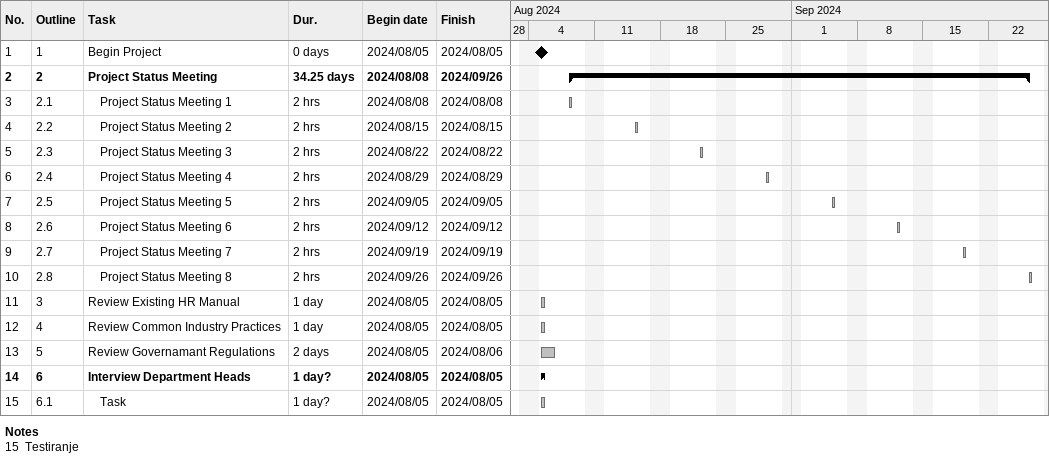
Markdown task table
| ID | WBS | Task | Duration | Start | Finish |
|---|---|---|---|---|---|
| 1 | 1 | Begin Project | 0d | 2024-08-05 | 2024-08-05 |
| 2 | 2 | **Project Status Meeting** | 34.25d | 2024-08-08 | 2024-09-26 |
| 3 | 2.1 | Project Status Meeting 1 | 2h | 2024-08-08 | 2024-08-08 |
| 4 | 2.2 | Project Status Meeting 2 | 2h | 2024-08-15 | 2024-08-15 |
| 5 | 2.3 | Project Status Meeting 3 | 2h | 2024-08-22 | 2024-08-22 |
| 6 | 2.4 | Project Status Meeting 4 | 2h | 2024-08-29 | 2024-08-29 |
| 7 | 2.5 | Project Status Meeting 5 | 2h | 2024-09-05 | 2024-09-05 |
| 8 | 2.6 | Project Status Meeting 6 | 2h | 2024-09-12 | 2024-09-12 |
| 9 | 2.7 | Project Status Meeting 7 | 2h | 2024-09-19 | 2024-09-19 |
| 10 | 2.8 | Project Status Meeting 8 | 2h | 2024-09-26 | 2024-09-26 |
| 11 | 3 | Review Existing HR Manual | 1d | 2024-08-05 | 2024-08-05 |
| 12 | 4 | Review Common Industry Practices | 1d | 2024-08-05 | 2024-08-05 |
| 13 | 5 | Review Governamant Regulations | 2d | 2024-08-05 | 2024-08-06 |
| 14 | 6 | **Interview Department Heads** | 1d? | 2024-08-05 | 2024-08-05 |
| 15 | 6.1 | Task | 1d? | 2024-08-05 | 2024-08-05 |

Notes
- 15: Testiranje
